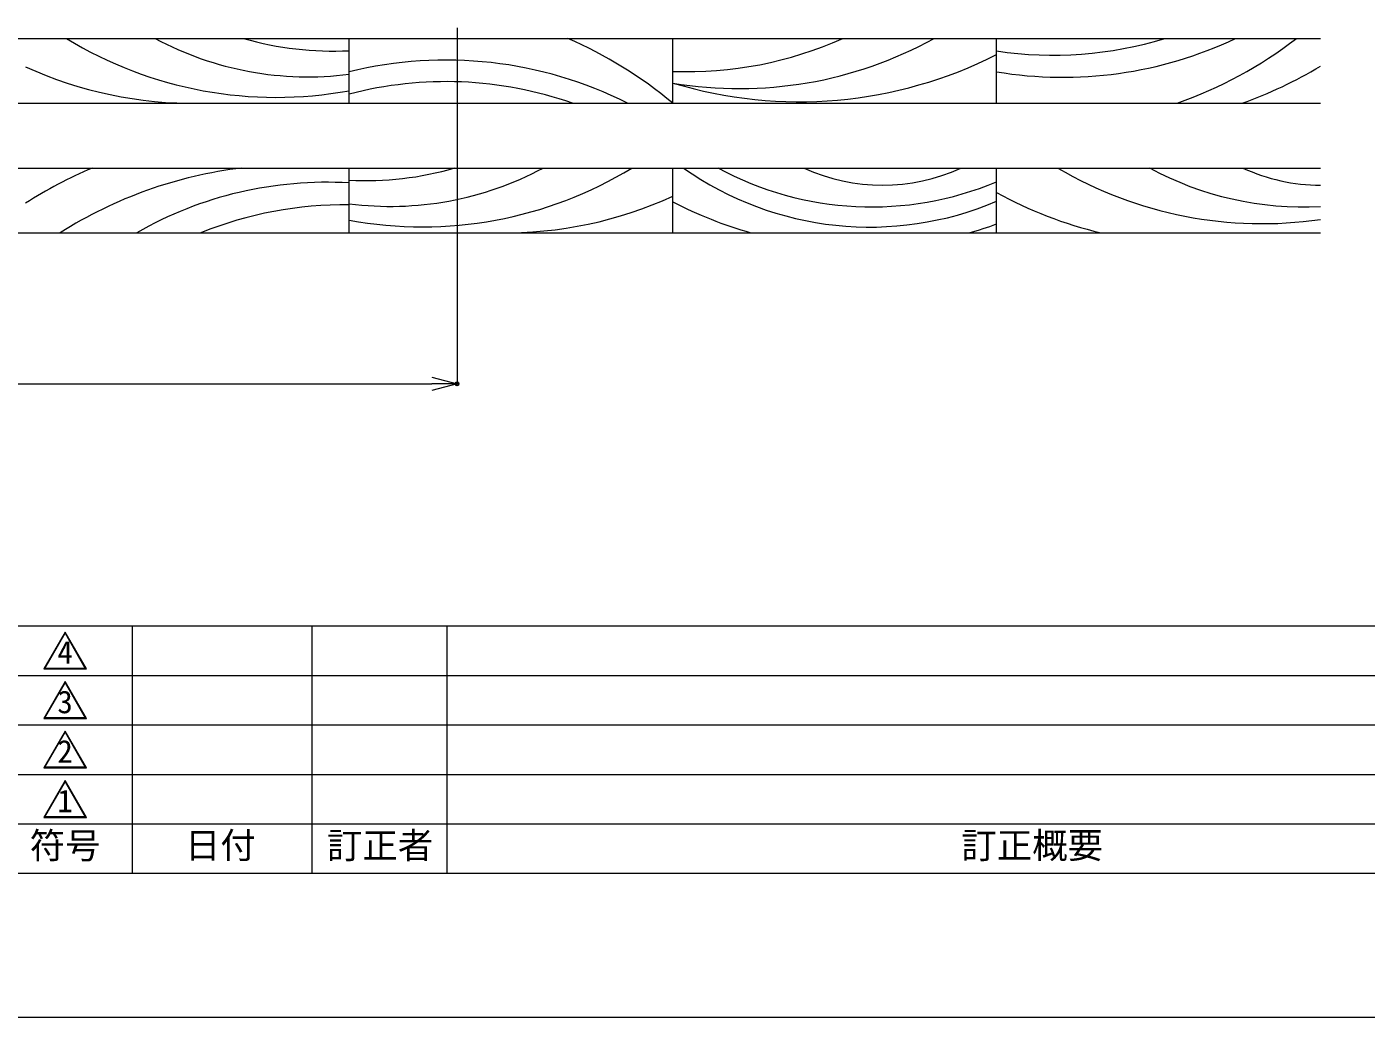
# Model space of a CAD drawing. Units: millimetres, scale not verified. Extents: x -840 to 840, y -594 to 594.
# Drawn here: x 95.6 to 468, y -594 to -318.7 of the extents above; entities that cross this region are included whole.
import ezdxf
from ezdxf.enums import TextEntityAlignment as Align

# ---------------------------------------------------------------- set-up
doc = ezdxf.new("R2010")
doc.units = ezdxf.units.MM
doc.header["$LTSCALE"] = 2
doc.header["$PDMODE"] = 32
doc.header["$PDSIZE"] = 1
for name, color, linetype, lineweight in [('0-0_寸法線', 7, 'Continuous', 9), ('0-1_文字', 5, 'Continuous', 9), ('0-2_野地板', 2, 'Continuous', 9), ('0-7_0', 7, 'Continuous', 9), ('0-9_輪郭線', 2, 'Continuous', 9), ('0-A_図面枠', 7, 'Continuous', 9), ('0-B_表題欄', 7, 'Continuous', 9)]:
    doc.layers.add(name, color=color, linetype=linetype, lineweight=lineweight)
doc.layers.add('0-8_Defpoints', color=7, linetype='Continuous')
doc.styles.add('ＭＳ ゴシック', font='')
doc.styles.get('ＭＳ ゴシック').set_extended_font_data('MS Gothic')

# ---------------------------------------------------------------- blocks, each defined once
blk = doc.blocks.new('_Open30')
at = {"layer": '0-7_0'}
blk.add_line((0, 0), (-2, 0), dxfattribs=at)
blk.add_lwpolyline([(-2, 0.5359), (0, 0), (-2, -0.5359)], dxfattribs=at)
blk = doc.blocks.new('囲い文字1')
at = {"layer": '0-1_文字'}
for p, q in [((0.269, -21.463), (0.153, -21.463)), ((0.5, -21.063), (0.384, -21.063)), ((0.731, -20.663), (0.615, -20.663)), ((0.934, -20.263), (0.846, -20.263)), ((1.022, -20.263), (0.934, -20.263)), ((1.253, -20.663), (1.137, -20.663)), ((1.484, -21.063), (1.368, -21.063)), ((1.715, -21.463), (1.599, -21.463)), ((-0.886, -23.463), (-1.001, -23.463)), ((-0.655, -23.063), (-0.77, -23.063)), ((-0.424, -22.663), (-0.539, -22.663)), ((-0.193, -22.263), (-0.309, -22.263)), ((0.038, -21.863), (-0.078, -21.863)), ((1.946, -21.863), (1.83, -21.863)), ((2.177, -22.263), (2.061, -22.263)), ((2.408, -22.663), (2.292, -22.663)), ((2.638, -23.063), (2.523, -23.063)), ((2.869, -23.463), (2.754, -23.463)), ((-2.272, -25.863), (-2.387, -25.863)), ((-2.041, -25.463), (-2.156, -25.463)), ((-1.81, -25.063), (-1.925, -25.063)), ((-1.579, -24.663), (-1.694, -24.663)), ((-1.348, -24.263), (-1.463, -24.263)), ((-1.117, -23.863), (-1.232, -23.863)), ((3.1, -23.863), (2.985, -23.863)), ((3.331, -24.263), (3.216, -24.263)), ((3.562, -24.663), (3.447, -24.663)), ((3.793, -25.063), (3.678, -25.063)), ((4.024, -25.463), (3.909, -25.463)), ((4.255, -25.863), (4.14, -25.863))]:
    blk.add_line(p, q, dxfattribs=at)
for points in [[(-2.329, -25.963), (0.934, -20.311), (0.934, -20.111), (-2.502, -26.063)], [(0.934, -20.311), (4.197, -25.963), (4.37, -26.063), (0.934, -20.111)], [(4.197, -25.963), (-2.329, -25.963), (-2.502, -26.063), (4.37, -26.063)]]:
    blk.add_lwpolyline(points, close=True, dxfattribs=at)
at = {"layer": '0-1_文字', "style": 'ＭＳ ゴシック'}
blk.add_text('1', height=3.651, dxfattribs=at).set_placement((-0.301, -26.315), align=Align.BOTTOM_LEFT)
blk = doc.blocks.new('U49')
at = {"layer": '0-7_0', "xscale": 3.446988, "yscale": 3.446988}
blk.add_blockref('囲い文字1', (8.327, 89.667), dxfattribs=at)
blk = doc.blocks.new('囲い文字2')
at = {"layer": '0-1_文字'}
for p, q in [((-13.488, 37.016), (-13.576, 37.016)), ((-13.4, 37.016), (-13.488, 37.016)), ((-14.846, 34.616), (-14.962, 34.616)), ((-14.615, 35.016), (-14.731, 35.016)), ((-14.384, 35.416), (-14.5, 35.416)), ((-14.153, 35.816), (-14.269, 35.816)), ((-13.922, 36.216), (-14.038, 36.216)), ((-13.691, 36.616), (-13.807, 36.616)), ((-13.169, 36.616), (-13.285, 36.616)), ((-12.938, 36.216), (-13.054, 36.216)), ((-12.707, 35.816), (-12.823, 35.816)), ((-12.477, 35.416), (-12.592, 35.416)), ((-12.246, 35.016), (-12.361, 35.016)), ((-12.015, 34.616), (-12.13, 34.616)), ((-16.001, 32.616), (-16.116, 32.616)), ((-15.77, 33.016), (-15.885, 33.016)), ((-15.539, 33.416), (-15.654, 33.416)), ((-15.308, 33.816), (-15.424, 33.816)), ((-15.077, 34.216), (-15.193, 34.216)), ((-11.784, 34.216), (-11.899, 34.216)), ((-11.553, 33.816), (-11.668, 33.816)), ((-11.322, 33.416), (-11.437, 33.416)), ((-11.091, 33.016), (-11.206, 33.016)), ((-10.86, 32.616), (-10.975, 32.616)), ((-16.694, 31.416), (-16.809, 31.416)), ((-16.463, 31.816), (-16.578, 31.816)), ((-16.232, 32.216), (-16.347, 32.216)), ((-10.629, 32.216), (-10.745, 32.216)), ((-10.398, 31.816), (-10.514, 31.816)), ((-10.167, 31.416), (-10.283, 31.416))]:
    blk.add_line(p, q, dxfattribs=at)
for points in [[(-16.751, 31.316), (-13.488, 36.968), (-13.488, 37.168), (-16.925, 31.216)], [(-13.488, 36.968), (-10.225, 31.316), (-10.052, 31.216), (-13.488, 37.168)], [(-10.225, 31.316), (-16.751, 31.316), (-16.925, 31.216), (-10.052, 31.216)]]:
    blk.add_lwpolyline(points, close=True, dxfattribs=at)
at = {"layer": '0-1_文字', "style": 'ＭＳ ゴシック'}
blk.add_text('2', height=3.651, dxfattribs=at).set_placement((-14.724, 30.963), align=Align.BOTTOM_LEFT)
blk = doc.blocks.new('U50')
at = {"layer": '0-7_0', "xscale": 3.446988, "yscale": 3.446988}
blk.add_blockref('囲い文字2', (58.041, -107.772), dxfattribs=at)
blk = doc.blocks.new('囲い文字3')
at = {"layer": '0-1_文字'}
for p, q in [((-5.245, 19.8), (-5.361, 19.8)), ((-5.042, 20.2), (-5.13, 20.2)), ((-4.954, 20.2), (-5.042, 20.2)), ((-4.723, 19.8), (-4.839, 19.8)), ((-6.631, 17.4), (-6.746, 17.4)), ((-6.4, 17.8), (-6.515, 17.8)), ((-6.169, 18.2), (-6.284, 18.2)), ((-5.938, 18.6), (-6.054, 18.6)), ((-5.707, 19), (-5.823, 19)), ((-5.476, 19.4), (-5.592, 19.4)), ((-4.492, 19.4), (-4.608, 19.4)), ((-4.261, 19), (-4.377, 19)), ((-4.03, 18.6), (-4.146, 18.6)), ((-3.799, 18.2), (-3.915, 18.2)), ((-3.568, 17.8), (-3.684, 17.8)), ((-3.337, 17.4), (-3.453, 17.4)), ((-7.786, 15.4), (-7.901, 15.4)), ((-7.555, 15.8), (-7.67, 15.8)), ((-7.324, 16.2), (-7.439, 16.2)), ((-7.093, 16.6), (-7.208, 16.6)), ((-6.862, 17), (-6.977, 17)), ((-3.107, 17), (-3.222, 17)), ((-2.876, 16.6), (-2.991, 16.6)), ((-2.645, 16.2), (-2.76, 16.2)), ((-2.414, 15.8), (-2.529, 15.8)), ((-2.183, 15.4), (-2.298, 15.4)), ((-8.247, 14.6), (-8.363, 14.6)), ((-8.017, 15), (-8.132, 15)), ((-1.952, 15), (-2.067, 15)), ((-1.721, 14.6), (-1.836, 14.6))]:
    blk.add_line(p, q, dxfattribs=at)
for points in [[(-8.305, 14.5), (-5.042, 20.152), (-5.042, 20.352), (-8.478, 14.4)], [(-5.042, 20.152), (-1.779, 14.5), (-1.605, 14.4), (-5.042, 20.352)], [(-1.779, 14.5), (-8.305, 14.5), (-8.478, 14.4), (-1.605, 14.4)]]:
    blk.add_lwpolyline(points, close=True, dxfattribs=at)
at = {"layer": '0-1_文字', "style": 'ＭＳ ゴシック'}
blk.add_text('3', height=3.651, dxfattribs=at).set_placement((-6.277, 14.147), align=Align.BOTTOM_LEFT)
blk = doc.blocks.new('U51')
at = {"layer": '0-7_0', "xscale": 3.446988, "yscale": 3.446988}
blk.add_blockref('囲い文字3', (28.926, -49.807), dxfattribs=at)
blk = doc.blocks.new('囲い文字4')
at = {"layer": '0-1_文字'}
for p, q in [((-6.327, 15.176), (-6.442, 15.176)), ((-6.096, 15.576), (-6.211, 15.576)), ((-5.865, 15.976), (-5.981, 15.976)), ((-5.662, 16.376), (-5.75, 16.376)), ((-5.574, 16.376), (-5.662, 16.376)), ((-5.343, 15.976), (-5.458, 15.976)), ((-5.112, 15.576), (-5.227, 15.576)), ((-4.881, 15.176), (-4.997, 15.176)), ((-7.482, 13.176), (-7.597, 13.176)), ((-7.251, 13.576), (-7.366, 13.576)), ((-7.02, 13.976), (-7.135, 13.976)), ((-6.789, 14.376), (-6.904, 14.376)), ((-6.558, 14.776), (-6.673, 14.776)), ((-4.65, 14.776), (-4.766, 14.776)), ((-4.419, 14.376), (-4.535, 14.376)), ((-4.188, 13.976), (-4.304, 13.976)), ((-3.957, 13.576), (-4.073, 13.576)), ((-3.726, 13.176), (-3.842, 13.176)), ((-8.636, 11.176), (-8.752, 11.176)), ((-8.405, 11.576), (-8.521, 11.576)), ((-8.174, 11.976), (-8.29, 11.976)), ((-7.944, 12.376), (-8.059, 12.376)), ((-7.713, 12.776), (-7.828, 12.776)), ((-3.495, 12.776), (-3.611, 12.776)), ((-3.264, 12.376), (-3.38, 12.376)), ((-3.034, 11.976), (-3.149, 11.976)), ((-2.803, 11.576), (-2.918, 11.576)), ((-2.572, 11.176), (-2.687, 11.176)), ((-8.867, 10.776), (-8.983, 10.776)), ((-2.341, 10.776), (-2.456, 10.776))]:
    blk.add_line(p, q, dxfattribs=at)
for points in [[(-8.925, 10.676), (-5.662, 16.328), (-5.662, 16.528), (-9.098, 10.576)], [(-5.662, 16.328), (-2.398, 10.676), (-2.225, 10.576), (-5.662, 16.528)], [(-2.398, 10.676), (-8.925, 10.676), (-9.098, 10.576), (-2.225, 10.576)]]:
    blk.add_lwpolyline(points, close=True, dxfattribs=at)
at = {"layer": '0-1_文字', "style": 'ＭＳ ゴシック'}
blk.add_text('4', height=3.651, dxfattribs=at).set_placement((-6.897, 10.323), align=Align.BOTTOM_LEFT)
blk = doc.blocks.new('U52')
at = {"layer": '0-7_0', "xscale": 3.446988, "yscale": 3.446988}
blk.add_blockref('囲い文字4', (31.063, -36.626), dxfattribs=at)
blk = doc.blocks.new('T25')
at = {"layer": '0-B_表題欄'}
for p, q in [((0, 137.5), (900, 137.5)), ((75, 0), (75, 137.5)), ((175, 0), (175, 137.5)), ((250, 0), (250, 137.5)), ((0, 110), (900, 110)), ((0, 82.5), (900, 82.5)), ((0, 55), (900, 55)), ((0, 27.5), (900, 27.5)), ((0, 0), (900, 0))]:
    blk.add_line(p, q, dxfattribs=at)
for name, p in [('U52', (25.953, 113.75)), ('U51', (25.953, 86.25)), ('U50', (25.953, 58.75)), ('U49', (25.953, 31.25))]:
    blk.add_blockref(name, p, dxfattribs=at)
at = {"layer": '0-B_表題欄', "style": 'ＭＳ ゴシック'}
for s, p in [('符号', (17.895, 3.902)), ('日付', (104.172, 4.044)), ('訂正者', (183.145, 3.939)), ('訂正概要', (535.895, 3.977))]:
    blk.add_text(s, height=14.43, dxfattribs=at).set_placement(p, align=Align.BOTTOM_LEFT)

msp = doc.modelspace()

# ---------------------------------------------------------------- linework, layer by layer
at = {"layer": '0-0_寸法線'}
for p, q in [((215.247, -318.955), (215.247, -417.955)), ((-377.753, -417.955), (208.247, -417.955))]:
    msp.add_line(p, q, dxfattribs=at)
at = {"layer": '0-2_野地板'}
for p, q in [((-624.753, -321.955), (455.247, -321.955)), ((185.247, -339.955), (185.247, -321.955)), ((275.247, -339.955), (275.247, -321.955)), ((365.247, -339.955), (365.247, -321.955)), ((-624.753, -339.955), (455.247, -339.955)), ((-624.753, -357.955), (455.247, -357.955)), ((185.247, -375.955), (185.247, -357.955)), ((275.247, -375.955), (275.247, -357.955)), ((365.247, -375.955), (365.247, -357.955)), ((-624.753, -375.955), (455.247, -375.955))]:
    msp.add_line(p, q, dxfattribs=at)
for centre, radius, start, end in [((164.935, -226.32), 112, 238.63643, 280.44875), ((173.797, -242.617), 90, 241.82799, 277.30887), ((180.785, -235.463), 90, 253.94885, 272.84161), ((197.664, -433.244), 121.334, 50.2519, 66.52207), ((279.219, -225.171), 106, 267.85255, 294.06934), ((293.744, -223.882), 112, 260.4941, 298.8778), ((381.007, -220.594), 106, 261.44976, 287.01457), ((383.689, -220.738), 112, 260.52259, 295.34806), ((374.789, -225.64), 121.334, 289.58516, 307.45853), ((310.36, -218.201), 121.334, 253.17856, 296.89537), ((141.89, -227.967), 112, 245.3887, 270.84081), ((212.189, -439.955), 112, 63.2345, 103.91921), ((392.789, -225.64), 121.334, 289.58516, 300.98119), ((212.189, -439.955), 106, 70.62996, 104.72439), ((161.032, -469.721), 121.334, 112.90656, 122.83206), ((169.88, -478.426), 121.334, 96.83824, 122.37777), ((189.709, -271.463), 90, 267.15839, 286.05115), ((196.697, -278.617), 90, 262.69113, 298.17201), ((205.559, -262.32), 112, 259.55125, 301.36357), ((330.012, -284.377), 90, 234.8384, 293.04803), ((330.521, -278.76), 90, 241.63486, 292.6961), ((333.514, -310.747), 52, 245.20901, 294.79099), ((439.047, -261.423), 112, 239.52957, 278.31652), ((450.521, -278.76), 90, 241.63486, 273.00998), ((455.514, -310.747), 52, 245.20901, 269.70606), ((178.876, -467.93), 106, 86.55424, 119.80897), ((419.82, -266.928), 112, 240.83952, 256.76739), ((183.841, -474.202), 106, 89.24028, 112.0492), ((228.603, -263.967), 112, 269.15919, 294.6113), ((327.249, -268.15), 112, 242.33463, 254.26776), ((327.249, -268.15), 112, 285.73224, 289.83207)]:
    msp.add_arc(centre, radius, start, end, dxfattribs=at)
at = {"layer": '0-8_Defpoints'}
msp.add_point((215.247, -417.955), dxfattribs=at)
at = {"layer": '0-9_輪郭線'}
msp.add_lwpolyline([(800, 554), (-800, 554), (-800, -554), (800, -554)], close=True, dxfattribs=at)
at = {"layer": '0-A_図面枠'}
msp.add_lwpolyline([(840, -594), (840, 594), (-840, 594), (-840, -594)], close=True, dxfattribs=at)

# ---------------------------------------------------------------- block references
at = {"layer": '0-0_寸法線', "xscale": 3.5, "yscale": 3.5}
msp.add_blockref('_Open30', (215.247, -417.955), dxfattribs=at)
at = {"layer": '0-B_表題欄', "xscale": 0.5, "yscale": 0.5}
msp.add_blockref('T25', (87.5, -554), dxfattribs=at)

doc.saveas('drawing.dxf')
